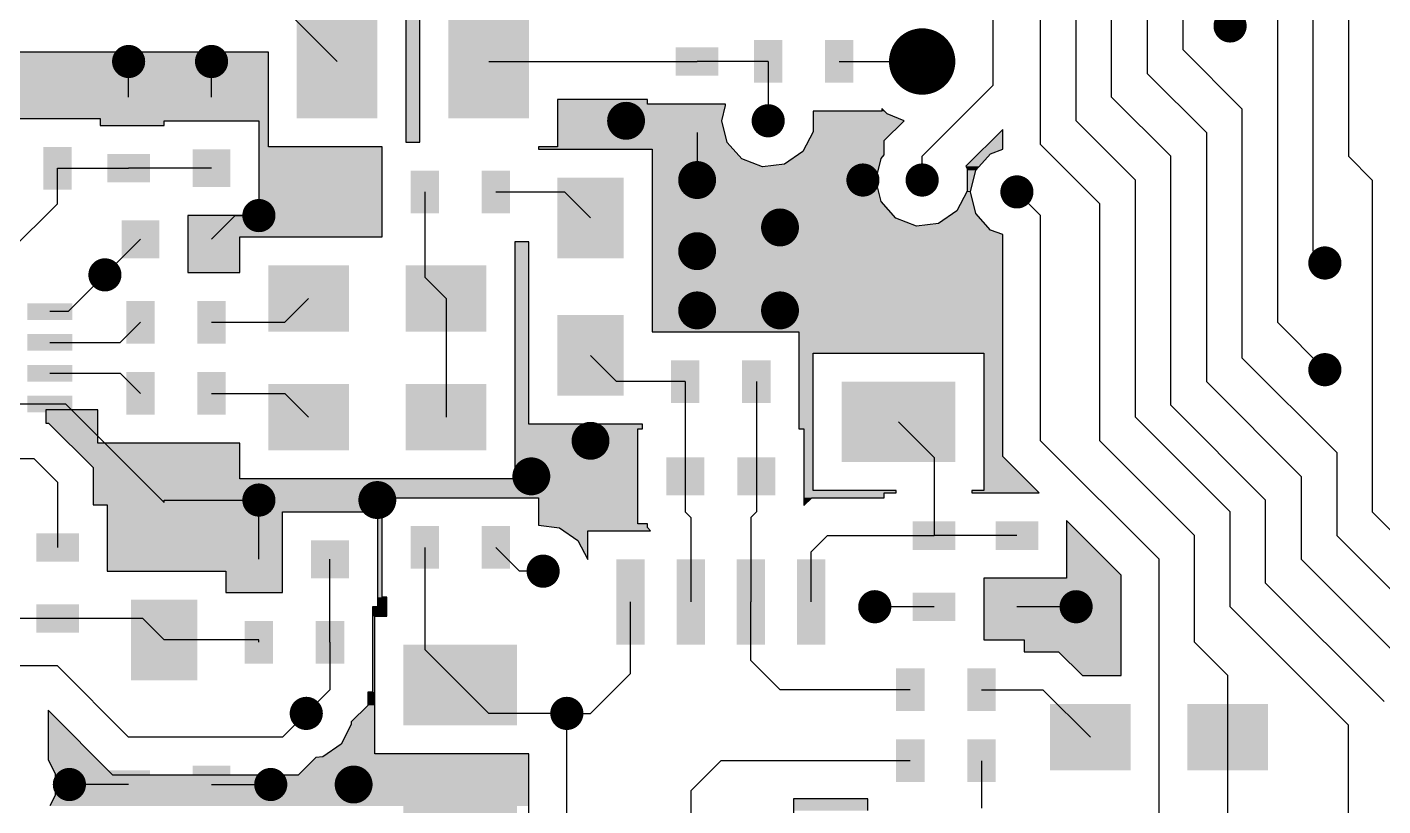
# Model space of a CAD drawing. Extents: x 295 to 953, y 10 to 290.
# Drawn here: x 584.44 to 631.66, y 156.45 to 183.55 of the extents above; entities that cross this region are included whole.
import ezdxf

# ---------------------------------------------------------------- set-up
doc = ezdxf.new("R2010")
doc.units = 0
doc.header["$LTSCALE"] = 5
doc.header["$MEASUREMENT"] = 0
doc.layers.get('0').update_dxf_attribs({"linetype": 'CONTINUOUS', "lineweight": 25})
doc.layers.add('16_COMP_GBR', color=1, linetype='CONTINUOUS')

msp = doc.modelspace()

# ---------------------------------------------------------------- linework, layer by layer
for points, const_width in [([(626.051, 183.588, 1), (626.629, 183.588, 1)], 0.577), ([(615.038, 182.35, 1), (616.193, 182.35, 1)], 1.155), ([(587.689, 182.35, 1), (588.266, 182.35, 1)], 0.577), ([(590.576, 182.35, 1), (591.154, 182.35, 1)], 0.577), ([(604.973, 180.287, 1), (605.633, 180.287, 1)], 0.66), ([(609.964, 180.287, 1), (610.541, 180.287, 1)], 0.577), ([(607.448, 178.225, 1), (608.108, 178.225, 1)], 0.66), ([(613.264, 178.225, 1), (613.841, 178.225, 1)], 0.577), ([(615.326, 178.225, 1), (615.904, 178.225, 1)], 0.577), ([(618.626, 177.812, 1), (619.204, 177.812, 1)], 0.577), ([(592.226, 176.988, 1), (592.804, 176.988, 1)], 0.577), ([(610.335, 176.575, 1), (610.995, 176.575, 1)], 0.66), ([(607.448, 175.75, 1), (608.108, 175.75, 1)], 0.66), ([(629.351, 175.338, 1), (629.929, 175.338, 1)], 0.577), ([(586.864, 174.925, 1), (587.441, 174.925, 1)], 0.577), ([(607.448, 173.688, 1), (608.108, 173.688, 1)], 0.66), ([(610.335, 173.688, 1), (610.995, 173.688, 1)], 0.66), ([(629.351, 171.625, 1), (629.929, 171.625, 1)], 0.577), ([(603.735, 169.15, 1), (604.395, 169.15, 1)], 0.66), ([(601.673, 167.913, 1), (602.333, 167.913, 1)], 0.66), ([(592.226, 167.088, 1), (592.804, 167.088, 1)], 0.577), ([(596.31, 167.088, 1), (596.97, 167.088, 1)], 0.66), ([(602.126, 164.613, 1), (602.704, 164.613, 1)], 0.577), ([(613.676, 163.375, 1), (614.254, 163.375, 1)], 0.577), ([(620.689, 163.375, 1), (621.266, 163.375, 1)], 0.577), ([(593.876, 159.663, 1), (594.454, 159.663, 1)], 0.577), ([(602.951, 159.663, 1), (603.529, 159.663, 1)], 0.577), ([(585.626, 157.188, 1), (586.204, 157.188, 1)], 0.577), ([(592.639, 157.188, 1), (593.216, 157.188, 1)], 0.577), ([(595.485, 157.188, 1), (596.145, 157.188, 1)], 0.66)]:
    msp.add_lwpolyline(points, format="xyb", close=True, dxfattribs=dict(const_width=const_width))
for points in [[(596.64, 184.33), (596.64, 180.37), (593.835, 184.33), (593.835, 180.37)], [(601.92, 184.33), (601.92, 180.37), (599.115, 184.33), (599.115, 180.37)], [(608.52, 182.845), (608.52, 181.855), (607.035, 182.845), (607.035, 181.855)], [(610.748, 183.093), (610.748, 181.608), (609.758, 183.093), (609.758, 181.608)], [(613.223, 183.093), (613.223, 181.608), (612.233, 183.093), (612.233, 181.608)], [(588.72, 181.608), (588.72, 180.618), (587.235, 181.608), (587.235, 180.618)], [(591.525, 181.773), (591.525, 180.453), (590.205, 181.773), (590.205, 180.453)], [(608.52, 180.37), (608.52, 179.38), (607.035, 180.37), (607.035, 179.38)], [(585.998, 179.38), (585.998, 177.895), (585.008, 179.38), (585.008, 177.895)], [(588.72, 179.133), (588.72, 178.143), (587.235, 179.133), (587.235, 178.143)], [(591.525, 179.298), (591.525, 177.978), (590.205, 179.298), (590.205, 177.978)], [(598.785, 178.555), (598.785, 177.07), (597.795, 178.555), (597.795, 177.07)], [(601.26, 178.555), (601.26, 177.07), (600.27, 178.555), (600.27, 177.07)], [(605.22, 178.308), (605.22, 175.503), (602.91, 178.308), (602.91, 175.503)], [(589.05, 176.823), (589.05, 175.503), (587.73, 176.823), (587.73, 175.503)], [(591.525, 176.823), (591.525, 175.503), (590.205, 176.823), (590.205, 175.503)], [(616.77, 176.493), (616.77, 173.688), (612.81, 176.493), (612.81, 173.688)], [(595.65, 175.255), (595.65, 172.945), (592.845, 175.255), (592.845, 172.945)], [(600.435, 175.255), (600.435, 172.945), (597.63, 175.255), (597.63, 172.945)], [(586.022, 173.935), (586.022, 173.358), (584.455, 173.935), (584.455, 173.358)], [(588.885, 174.018), (588.885, 172.533), (587.895, 174.018), (587.895, 172.533)], [(591.36, 174.018), (591.36, 172.533), (590.37, 174.018), (590.37, 172.533)], [(605.22, 173.523), (605.22, 170.718), (602.91, 173.523), (602.91, 170.718)], [(586.022, 172.863), (586.022, 172.285), (584.455, 172.863), (584.455, 172.285)], [(607.86, 171.955), (607.86, 170.47), (606.87, 171.955), (606.87, 170.47)], [(610.335, 171.955), (610.335, 170.47), (609.345, 171.955), (609.345, 170.47)], [(586.022, 171.79), (586.022, 171.213), (584.455, 171.79), (584.455, 171.213)], [(588.885, 171.543), (588.885, 170.058), (587.895, 171.543), (587.895, 170.058)], [(591.36, 171.543), (591.36, 170.058), (590.37, 171.543), (590.37, 170.058)], [(595.65, 171.13), (595.65, 168.82), (592.845, 171.13), (592.845, 168.82)], [(600.435, 171.13), (600.435, 168.82), (597.63, 171.13), (597.63, 168.82)], [(616.77, 171.213), (616.77, 168.408), (612.81, 171.213), (612.81, 168.408)], [(586.022, 170.718), (586.022, 170.14), (584.455, 170.718), (584.455, 170.14)], [(608.025, 168.573), (608.025, 167.253), (606.705, 168.573), (606.705, 167.253)], [(610.5, 168.573), (610.5, 167.253), (609.18, 168.573), (609.18, 167.253)], [(590.37, 168.408), (590.37, 165.603), (588.06, 168.408), (588.06, 165.603)], [(616.77, 166.345), (616.77, 165.355), (615.285, 166.345), (615.285, 165.355)], [(619.658, 166.345), (619.658, 165.355), (618.173, 166.345), (618.173, 165.355)], [(586.245, 165.933), (586.245, 164.943), (584.76, 165.933), (584.76, 164.943)], [(598.785, 166.18), (598.785, 164.695), (597.795, 166.18), (597.795, 164.695)], [(601.26, 166.18), (601.26, 164.695), (600.27, 166.18), (600.27, 164.695)], [(593.175, 165.685), (593.175, 164.365), (591.855, 165.685), (591.855, 164.365)], [(595.65, 165.685), (595.65, 164.365), (594.33, 165.685), (594.33, 164.365)], [(605.954, 165.025), (605.954, 162.055), (604.964, 165.025), (604.964, 162.055)], [(608.05, 165.025), (608.05, 162.055), (607.06, 165.025), (607.06, 162.055)], [(610.145, 165.025), (610.145, 162.055), (609.155, 165.025), (609.155, 162.055)], [(612.241, 165.025), (612.241, 162.055), (611.251, 165.025), (611.251, 162.055)], [(616.77, 163.87), (616.77, 162.88), (615.285, 163.87), (615.285, 162.88)], [(619.658, 163.87), (619.658, 162.88), (618.173, 163.87), (618.173, 162.88)], [(586.245, 163.458), (586.245, 162.468), (584.76, 163.458), (584.76, 162.468)], [(590.37, 163.623), (590.37, 160.818), (588.06, 163.623), (588.06, 160.818)], [(593.01, 162.88), (593.01, 161.395), (592.02, 162.88), (592.02, 161.395)], [(595.485, 162.88), (595.485, 161.395), (594.495, 162.88), (594.495, 161.395)], [(601.508, 162.055), (601.508, 159.25), (597.548, 162.055), (597.548, 159.25)], [(615.698, 161.23), (615.698, 159.745), (614.708, 161.23), (614.708, 159.745)], [(618.173, 161.23), (618.173, 159.745), (617.183, 161.23), (617.183, 159.745)], [(622.875, 159.993), (622.875, 157.683), (620.07, 159.993), (620.07, 157.683)], [(627.66, 159.993), (627.66, 157.683), (624.855, 159.993), (624.855, 157.683)], [(615.698, 158.755), (615.698, 157.27), (614.708, 158.755), (614.708, 157.27)], [(618.173, 158.755), (618.173, 157.27), (617.183, 158.755), (617.183, 157.27)], [(591.525, 157.848), (591.525, 156.528), (590.205, 157.848), (590.205, 156.528)], [(588.72, 157.683), (588.72, 156.693), (587.235, 157.683), (587.235, 156.693)], [(601.508, 156.775), (601.508, 153.97), (597.548, 156.775), (597.548, 153.97)]]:
    msp.add_solid(points)
at = {"layer": '16_COMP_GBR', "color": 7}
for p, q in [((623.453, 202.15), (623.453, 181.938)), ((624.69, 200.913), (624.69, 182.763)), ((622.215, 181.113), (622.215, 187.713)), ((620.978, 180.287), (620.978, 186.063)), ((630.465, 186.063), (630.465, 179.05)), ((597.63, 185.32), (597.63, 179.545)), ((598.125, 179.545), (598.125, 185.32)), ((629.228, 175.75), (629.228, 185.238)), ((618.09, 181.525), (618.09, 184.413)), ((619.74, 179.463), (619.74, 184.413)), ((627.99, 184.413), (627.99, 173.275)), ((595.238, 182.35), (593.588, 184)), ((626.753, 180.7), (624.69, 182.763)), ((592.845, 182.68), (583.11, 182.68)), ((587.978, 181.113), (587.978, 182.35)), ((590.865, 181.113), (590.865, 182.35)), ((592.845, 179.38), (592.845, 182.68)), ((600.518, 182.35), (607.778, 182.35)), ((610.253, 182.35), (607.778, 182.35)), ((610.253, 182.35), (610.253, 180.287)), ((612.728, 182.35), (615.615, 182.35)), ((625.515, 179.875), (623.453, 181.938)), ((618.09, 181.525), (615.615, 179.05)), ((602.91, 181.03), (602.91, 179.38)), ((606.045, 181.03), (602.91, 181.03)), ((606.045, 180.865), (606.045, 181.03)), ((608.768, 180.865), (606.045, 180.865)), ((608.768, 180.814), (608.768, 180.865)), ((622.215, 181.113), (624.278, 179.05)), ((608.637, 180.287), (608.768, 180.814)), ((611.82, 180.618), (611.82, 179.901)), ((614.213, 180.618), (611.82, 180.618)), ((614.213, 180.718), (614.213, 180.618)), ((614.401, 180.532), (614.213, 180.718)), ((614.986, 180.289), (614.401, 180.532)), ((626.753, 180.7), (626.753, 172.038)), ((583.11, 180.37), (586.988, 180.37)), ((586.988, 180.37), (586.988, 180.123)), ((586.988, 180.123), (589.215, 180.123)), ((589.215, 180.287), (592.515, 180.287)), ((589.215, 180.123), (589.215, 180.287)), ((592.515, 180.287), (592.515, 176.988)), ((608.824, 179.537), (608.637, 180.287)), ((614.295, 179.596), (614.986, 180.289)), ((618.42, 179.987), (617.135, 178.704)), ((618.42, 179.301), (618.42, 179.987)), ((620.978, 180.287), (623.04, 178.225)), ((597.63, 179.545), (598.125, 179.545)), ((607.778, 179.875), (607.778, 178.225)), ((609.335, 178.959), (608.824, 179.537)), ((611.82, 179.901), (611.462, 179.217)), ((614.295, 179.099), (614.295, 179.596)), ((619.74, 179.463), (621.803, 177.4)), ((625.515, 179.875), (625.515, 171.213)), ((596.805, 179.38), (592.845, 179.38)), ((596.805, 176.245), (596.805, 179.38)), ((602.25, 179.38), (602.25, 179.298)), ((602.91, 179.38), (602.25, 179.38)), ((602.25, 179.298), (606.21, 179.298)), ((606.21, 179.298), (606.21, 172.945)), ((611.462, 179.217), (610.825, 178.778)), ((614, 178.225), (614.186, 178.976)), ((614.186, 178.976), (614.295, 179.099)), ((615.615, 178.225), (615.615, 179.05)), ((617.486, 178.563), (617.998, 179.141)), ((617.998, 179.141), (618.42, 179.301)), ((624.278, 170.388), (624.278, 179.05)), ((631.29, 178.225), (630.465, 179.05)), ((585.503, 177.4), (585.503, 178.638)), ((585.503, 178.638), (587.978, 178.638)), ((590.865, 178.638), (587.978, 178.638)), ((610.058, 178.685), (609.335, 178.959)), ((610.825, 178.778), (610.058, 178.685)), ((617.135, 178.704), (617.183, 178.611)), ((617.183, 178.611), (617.183, 177.839)), ((617.3, 177.812), (617.486, 178.563)), ((614.186, 177.474), (614, 178.225)), ((623.04, 169.975), (623.04, 178.225)), ((631.29, 178.225), (631.29, 166.675)), ((598.29, 177.812), (598.29, 174.843)), ((600.765, 177.812), (603.158, 177.812)), ((604.065, 176.905), (603.158, 177.812)), ((617.183, 177.839), (616.825, 177.154)), ((617.486, 177.062), (617.3, 177.812)), ((618.915, 177.812), (619.74, 176.988)), ((585.503, 177.4), (583.811, 175.709)), ((614.698, 176.897), (614.186, 177.474)), ((616.825, 177.154), (616.188, 176.715)), ((621.803, 169.15), (621.803, 177.4)), ((590.04, 176.988), (590.04, 175.008)), ((592.515, 176.988), (590.04, 176.988)), ((590.865, 176.163), (591.69, 176.988)), ((591.69, 176.988), (592.515, 176.988)), ((615.42, 176.623), (614.698, 176.897)), ((616.188, 176.715), (615.42, 176.623)), ((617.998, 176.484), (617.486, 177.062)), ((619.74, 169.15), (619.74, 176.988)), ((588.39, 176.163), (587.153, 174.925)), ((591.855, 176.245), (596.805, 176.245)), ((591.855, 175.008), (591.855, 176.245)), ((618.42, 176.324), (617.998, 176.484)), ((618.42, 168.604), (618.42, 176.324)), ((601.425, 176.08), (601.425, 167.83)), ((601.92, 176.08), (601.425, 176.08)), ((601.92, 169.728), (601.92, 176.08)), ((629.64, 175.338), (629.228, 175.75)), ((587.153, 174.925), (585.874, 173.646)), ((590.04, 175.008), (591.855, 175.008)), ((599.033, 174.1), (598.29, 174.843)), ((594.248, 174.1), (593.423, 173.275)), ((599.033, 174.1), (599.033, 169.975)), ((585.874, 173.646), (585.239, 173.646)), ((588.39, 173.275), (587.689, 172.574)), ((590.865, 173.275), (593.423, 173.275)), ((606.21, 172.945), (611.325, 172.945)), ((611.325, 172.945), (611.325, 169.563)), ((629.64, 171.625), (627.99, 173.275)), ((585.239, 172.574), (587.689, 172.574)), ((604.065, 172.12), (604.973, 171.213)), ((611.82, 172.203), (617.76, 172.203)), ((611.82, 167.418), (611.82, 172.203)), ((617.76, 172.203), (617.76, 167.418)), ((630.053, 168.738), (626.753, 172.038)), ((585.239, 171.501), (587.689, 171.501)), ((588.39, 170.8), (587.689, 171.501)), ((607.365, 171.213), (604.973, 171.213)), ((607.365, 171.213), (607.365, 167.913)), ((609.84, 171.213), (609.84, 167.913)), ((628.815, 167.913), (625.515, 171.213)), ((590.865, 170.8), (593.423, 170.8)), ((594.248, 169.975), (593.423, 170.8)), ((585.239, 170.429), (583.44, 170.429)), ((585.09, 170.223), (585.09, 169.769)), ((586.905, 170.223), (585.09, 170.223)), ((585.791, 170.429), (585.239, 170.429)), ((589.215, 167.005), (585.791, 170.429)), ((586.905, 169.068), (586.905, 170.223)), ((624.278, 170.388), (627.578, 167.088)), ((585.09, 169.769), (585.191, 169.769)), ((585.191, 169.769), (586.74, 168.219)), ((605.88, 169.728), (601.92, 169.728)), ((605.715, 169.563), (605.88, 169.563)), ((605.715, 166.263), (605.715, 169.563)), ((605.88, 169.563), (605.88, 169.728)), ((611.325, 169.563), (611.49, 169.563)), ((611.49, 169.563), (611.49, 166.893)), ((614.79, 169.81), (616.028, 168.573)), ((623.04, 169.975), (626.34, 166.675)), ((591.855, 169.068), (586.905, 169.068)), ((591.855, 167.83), (591.855, 169.068)), ((619.74, 169.15), (623.865, 165.025)), ((621.803, 169.15), (625.103, 165.85)), ((616.028, 168.573), (616.028, 165.85)), ((619.689, 167.335), (618.42, 168.604)), ((630.053, 168.738), (630.053, 165.85)), ((583.811, 168.531), (584.678, 168.531)), ((585.503, 167.706), (584.678, 168.531)), ((586.74, 168.219), (586.74, 166.923)), ((585.503, 167.706), (585.503, 165.438)), ((601.425, 167.83), (591.855, 167.83)), ((607.365, 167.913), (607.365, 166.675)), ((609.84, 167.913), (609.84, 166.675)), ((628.815, 167.913), (628.815, 165.025)), ((596.805, 167.17), (602.25, 167.17)), ((596.805, 163.705), (596.805, 167.17)), ((602.25, 167.17), (602.25, 166.211)), ((611.49, 166.893), (611.769, 167.17)), ((611.769, 167.17), (614.295, 167.17)), ((614.708, 167.418), (611.82, 167.418)), ((614.295, 167.335), (614.708, 167.335)), ((614.295, 167.17), (614.295, 167.335)), ((614.708, 167.335), (614.708, 167.418)), ((617.348, 167.418), (617.348, 167.335)), ((617.76, 167.418), (617.348, 167.418)), ((617.348, 167.335), (619.689, 167.335)), ((586.74, 166.923), (587.235, 166.923)), ((587.235, 166.923), (587.235, 164.613)), ((589.215, 167.088), (592.515, 167.088)), ((589.215, 167.005), (589.215, 167.088)), ((592.515, 165.025), (592.515, 167.088)), ((627.578, 164.2), (627.578, 167.088)), ((593.34, 166.675), (596.64, 166.675)), ((593.34, 163.87), (593.34, 166.675)), ((596.64, 166.675), (596.64, 163.375)), ((602.25, 166.211), (602.988, 166.122)), ((606.045, 166.263), (605.715, 166.263)), ((606.045, 166.129), (606.045, 166.263)), ((607.555, 166.485), (607.365, 166.675)), ((607.555, 166.485), (607.555, 163.54)), ((609.65, 166.485), (609.84, 166.675)), ((609.65, 166.485), (609.65, 163.54)), ((620.648, 166.376), (620.648, 164.365)), ((622.545, 164.479), (620.648, 166.376)), ((626.34, 163.375), (626.34, 166.675)), ((635.828, 162.138), (631.29, 166.675)), ((602.988, 166.122), (603.624, 165.683)), ((603.974, 166.015), (606.159, 166.015)), ((603.974, 165.015), (603.974, 166.015)), ((606.159, 166.015), (606.045, 166.129)), ((612.315, 165.85), (611.746, 165.281)), ((612.315, 165.85), (616.028, 165.85)), ((618.915, 165.85), (616.028, 165.85)), ((625.103, 162.138), (625.103, 165.85)), ((634.178, 161.725), (630.053, 165.85)), ((598.29, 165.438), (598.29, 161.89)), ((600.765, 165.438), (601.59, 164.613)), ((603.624, 165.683), (603.974, 165.015)), ((611.746, 163.54), (611.746, 165.281)), ((594.99, 162.138), (594.99, 165.025)), ((623.865, 150.175), (623.865, 165.025)), ((632.94, 160.9), (628.815, 165.025)), ((587.235, 164.613), (591.36, 164.613)), ((591.36, 164.613), (591.36, 163.87)), ((602.415, 164.613), (601.59, 164.613)), ((617.76, 164.365), (617.76, 162.22)), ((620.648, 164.365), (617.76, 164.365)), ((622.545, 160.983), (622.545, 164.479)), ((591.36, 163.87), (593.34, 163.87)), ((627.578, 164.2), (631.703, 160.075)), ((596.97, 163.705), (596.805, 163.705)), ((596.97, 163.045), (596.97, 163.705)), ((605.459, 161.057), (605.459, 163.54)), ((609.65, 161.502), (609.65, 163.54)), ((585.503, 162.963), (582.615, 162.963)), ((588.473, 162.963), (585.503, 162.963)), ((589.215, 162.22), (588.473, 162.963)), ((596.475, 163.375), (596.475, 160.405)), ((596.64, 163.375), (596.475, 163.375)), ((596.558, 163.045), (596.97, 163.045)), ((596.558, 158.26), (596.558, 163.045)), ((616.028, 163.375), (613.965, 163.375)), ((620.978, 163.375), (618.915, 163.375)), ((626.34, 163.375), (630.465, 159.25)), ((592.515, 162.22), (589.215, 162.22)), ((592.515, 162.138), (592.515, 162.22)), ((594.99, 162.138), (594.99, 160.488)), ((617.76, 162.22), (619.163, 162.22)), ((619.163, 162.22), (619.163, 161.808)), ((625.103, 162.138), (626.258, 160.983)), ((599.528, 160.653), (598.29, 161.89)), ((609.65, 161.502), (610.665, 160.488)), ((619.163, 161.808), (620.369, 161.808)), ((620.369, 161.808), (621.195, 160.983)), ((585.503, 161.313), (562.403, 161.313)), ((585.503, 161.313), (587.978, 158.838)), ((605.459, 161.057), (604.065, 159.663)), ((599.528, 160.653), (600.518, 159.663)), ((621.195, 160.983), (622.545, 160.983)), ((626.258, 158.838), (626.258, 160.983)), ((594.165, 159.663), (594.99, 160.488)), ((596.31, 160.405), (596.31, 159.941)), ((596.475, 160.405), (596.31, 160.405)), ((615.203, 160.488), (610.665, 160.488)), ((617.678, 160.488), (619.823, 160.488)), ((621.473, 158.838), (619.823, 160.488)), ((585.173, 159.775), (585.173, 158.046)), ((587.431, 157.518), (585.173, 159.775)), ((594.165, 159.663), (593.34, 158.838)), ((596.31, 159.941), (595.733, 159.364)), ((603.24, 159.663), (600.518, 159.663)), ((603.24, 159.663), (604.065, 159.663)), ((603.24, 149.763), (603.24, 159.663)), ((595.733, 159.276), (595.375, 158.592)), ((595.733, 159.364), (595.733, 159.276)), ((630.465, 146.05), (630.465, 159.25)), ((593.34, 158.838), (587.978, 158.838)), ((626.258, 154.713), (626.258, 158.838)), ((595.375, 158.592), (594.738, 158.153)), ((601.92, 158.26), (596.558, 158.26)), ((601.92, 150.637), (601.92, 158.26)), ((585.173, 158.046), (585.42, 157.574)), ((594.493, 158.123), (593.886, 157.518)), ((594.738, 158.153), (594.493, 158.123)), ((607.555, 156.965), (608.603, 158.013)), ((615.203, 158.013), (608.603, 158.013)), ((617.678, 158.013), (617.678, 156.363)), ((585.42, 157.574), (585.42, 156.801)), ((593.886, 157.518), (587.431, 157.518)), ((585.42, 156.801), (585.234, 156.445)), ((587.978, 157.188), (585.915, 157.188)), ((590.865, 157.188), (592.928, 157.188)), ((607.555, 156.965), (607.555, 154.96)), ((611.135, 156.693), (611.135, 152.485)), ((613.718, 156.693), (611.135, 156.693)), ((613.718, 156.28), (613.718, 156.693))]:
    msp.add_line(p, q, dxfattribs=at)
for points in [[(597.63, 179.545), (597.63, 185.32), (598.125, 179.545), (598.125, 185.32)], [(583.11, 180.37), (583.11, 182.68), (592.845, 180.37), (592.845, 182.68)], [(583.11, 182.68), (583.11, 182.68), (592.845, 182.68), (583.11, 182.68)], [(602.91, 180.865), (602.91, 181.03), (606.045, 180.865), (606.045, 181.03)], [(602.91, 181.03), (602.91, 181.03), (606.045, 181.03), (602.91, 181.03)], [(602.91, 180.814), (602.91, 180.865), (608.768, 180.814), (608.768, 180.865)], [(602.91, 180.865), (602.91, 180.865), (608.768, 180.865), (606.045, 180.865)], [(602.91, 180.287), (602.91, 180.814), (608.637, 180.287), (608.768, 180.814)], [(611.82, 180.532), (611.82, 180.618), (614.401, 180.532), (614.314, 180.618)], [(611.82, 180.289), (611.82, 180.532), (614.986, 180.289), (614.401, 180.532)], [(614.213, 180.618), (614.213, 180.718), (614.314, 180.618), (614.213, 180.718)], [(586.988, 180.287), (586.988, 180.37), (592.845, 180.287), (592.845, 180.37)], [(586.988, 180.287), (586.988, 180.287), (589.215, 180.287), (592.515, 180.287)], [(586.988, 180.123), (586.988, 180.287), (589.215, 180.123), (589.215, 180.287)], [(592.515, 179.38), (592.515, 180.287), (592.845, 179.38), (592.845, 180.287)], [(602.91, 179.537), (602.91, 180.287), (608.824, 179.537), (608.637, 180.287)], [(611.82, 179.901), (611.82, 180.289), (614.6, 179.901), (614.986, 180.289)], [(617.733, 179.301), (618.42, 179.987), (618.42, 179.301), (618.42, 179.987)], [(602.91, 179.38), (602.91, 179.537), (608.962, 179.38), (608.824, 179.537)], [(611.462, 179.217), (611.66, 179.596), (614.295, 179.217), (614.295, 179.596)], [(611.66, 179.596), (611.82, 179.901), (614.295, 179.596), (614.6, 179.901)], [(592.515, 176.988), (592.515, 179.38), (596.805, 176.988), (596.805, 179.38)], [(592.515, 179.38), (592.515, 179.38), (596.805, 179.38), (592.845, 179.38)], [(602.25, 179.298), (602.25, 179.38), (609.036, 179.298), (608.962, 179.38)], [(606.21, 178.959), (606.21, 179.298), (609.335, 178.959), (609.036, 179.298)], [(610.825, 178.778), (611.112, 178.976), (614.137, 178.778), (614.186, 178.976)], [(611.112, 178.976), (611.292, 179.099), (614.186, 178.976), (614.295, 179.099)], [(611.292, 179.099), (611.462, 179.217), (614.295, 179.099), (614.295, 179.217)], [(617.135, 178.704), (617.573, 179.141), (617.61, 178.704), (617.998, 179.141)], [(617.573, 179.141), (617.733, 179.301), (617.998, 179.141), (618.42, 179.301)], [(606.21, 178.685), (606.21, 178.959), (610.058, 178.685), (609.335, 178.959)], [(606.21, 178.225), (606.21, 178.685), (614, 178.225), (614.114, 178.685)], [(610.058, 178.685), (610.825, 178.778), (614.114, 178.685), (614.137, 178.778)], [(617.183, 178.611), (617.135, 178.704), (617.529, 178.611), (617.61, 178.704)], [(617.183, 178.563), (617.183, 178.611), (617.486, 178.563), (617.529, 178.611)], [(617.183, 177.839), (617.183, 178.563), (617.306, 177.839), (617.486, 178.563)], [(606.21, 177.474), (606.21, 178.225), (614.186, 177.474), (614, 178.225)], [(616.825, 177.154), (617.169, 177.812), (617.463, 177.154), (617.3, 177.812)], [(617.169, 177.812), (617.183, 177.839), (617.3, 177.812), (617.306, 177.839)], [(606.21, 176.897), (606.21, 177.474), (614.698, 176.897), (614.186, 177.474)], [(616.69, 177.062), (616.825, 177.154), (617.486, 177.062), (617.463, 177.154)], [(590.04, 176.245), (590.04, 176.988), (596.805, 176.245), (596.805, 176.988)], [(606.21, 176.623), (606.21, 176.897), (615.42, 176.623), (614.698, 176.897)], [(606.21, 176.484), (606.21, 176.623), (617.998, 176.484), (617.875, 176.623)], [(615.42, 176.623), (616.188, 176.715), (617.875, 176.623), (617.793, 176.715)], [(616.188, 176.715), (616.69, 177.062), (617.793, 176.715), (617.486, 177.062)], [(590.04, 175.008), (590.04, 176.245), (591.855, 175.008), (591.855, 176.245)], [(590.04, 176.245), (590.04, 176.245), (591.855, 176.245), (596.805, 176.245)], [(606.21, 176.324), (606.21, 176.484), (618.42, 176.324), (617.998, 176.484)], [(606.21, 172.945), (606.21, 176.324), (618.42, 172.945), (618.42, 176.324)], [(601.425, 169.728), (601.425, 176.08), (601.92, 169.728), (601.92, 176.08)], [(601.425, 176.08), (601.425, 176.08), (601.92, 176.08), (601.425, 176.08)], [(611.325, 172.203), (611.325, 172.945), (618.42, 172.203), (618.42, 172.945)], [(611.325, 172.202), (611.325, 172.203), (611.82, 172.202), (617.76, 172.203)], [(611.325, 169.563), (611.325, 172.202), (611.82, 169.563), (611.82, 172.202)], [(617.76, 168.604), (617.76, 172.203), (618.42, 168.604), (618.42, 172.203)], [(585.09, 170.222), (585.09, 170.223), (586.905, 170.222), (585.09, 170.223)], [(585.09, 169.769), (585.09, 170.222), (586.905, 169.769), (586.905, 170.222)], [(585.892, 169.068), (585.191, 169.769), (586.905, 169.068), (586.905, 169.769)], [(601.425, 169.727), (601.425, 169.728), (605.88, 169.727), (601.92, 169.728)], [(601.425, 169.563), (601.425, 169.727), (605.88, 169.563), (605.88, 169.727)], [(601.425, 169.562), (601.425, 169.563), (605.715, 169.562), (605.88, 169.563)], [(601.425, 167.83), (601.425, 169.562), (605.715, 167.83), (605.715, 169.562)], [(611.49, 167.418), (611.49, 169.563), (611.82, 167.418), (611.82, 169.563)], [(585.892, 169.067), (585.892, 169.068), (591.855, 169.067), (586.905, 169.068)], [(586.74, 168.219), (585.892, 169.067), (591.855, 168.219), (591.855, 169.067)], [(617.76, 167.418), (617.76, 168.604), (619.606, 167.418), (618.42, 168.604)], [(586.74, 167.83), (586.74, 168.219), (591.855, 167.83), (591.855, 168.219)], [(586.74, 167.17), (586.74, 167.83), (605.715, 167.17), (605.715, 167.83)], [(586.74, 166.923), (586.74, 167.17), (596.805, 166.923), (596.805, 167.17)], [(586.74, 167.17), (586.74, 167.17), (596.805, 167.17), (602.25, 167.17)], [(602.25, 166.263), (602.25, 167.17), (605.715, 166.263), (605.715, 167.17)], [(611.49, 167.417), (611.49, 167.418), (614.708, 167.417), (611.82, 167.418)], [(611.49, 167.335), (611.49, 167.417), (614.708, 167.335), (614.708, 167.417)], [(611.49, 167.17), (611.49, 167.335), (614.295, 167.17), (614.295, 167.335)], [(611.49, 167.335), (611.49, 167.335), (614.295, 167.335), (614.708, 167.335)], [(611.49, 166.893), (611.49, 167.17), (611.49, 166.893), (611.769, 167.17)], [(611.49, 167.17), (611.49, 167.17), (611.769, 167.17), (614.295, 167.17)], [(617.348, 167.335), (617.348, 167.418), (619.689, 167.335), (619.606, 167.418)], [(587.235, 166.675), (587.235, 166.923), (596.805, 166.675), (596.805, 166.923)], [(587.235, 164.613), (587.235, 166.675), (593.34, 164.613), (593.34, 166.675)], [(587.235, 166.675), (587.235, 166.675), (593.34, 166.675), (596.64, 166.675)], [(596.64, 163.705), (596.64, 166.675), (596.805, 163.705), (596.805, 166.675)], [(602.25, 166.262), (602.25, 166.263), (606.045, 166.262), (605.715, 166.263)], [(602.25, 166.211), (602.25, 166.262), (606.045, 166.211), (606.045, 166.262)], [(602.933, 166.129), (602.25, 166.211), (606.045, 166.129), (606.045, 166.211)], [(620.648, 164.479), (620.648, 166.376), (622.545, 164.479), (620.648, 166.376)], [(602.988, 166.122), (602.933, 166.129), (606.052, 166.122), (606.045, 166.129)], [(603.143, 166.015), (602.988, 166.122), (606.159, 166.015), (606.052, 166.122)], [(603.624, 165.683), (603.143, 166.015), (603.974, 165.683), (603.974, 166.015)], [(603.143, 166.015), (603.143, 166.015), (603.974, 166.015), (606.159, 166.015)], [(603.974, 165.015), (603.624, 165.683), (603.974, 165.015), (603.974, 165.683)], [(591.36, 163.87), (591.36, 164.613), (593.34, 163.87), (593.34, 164.613)], [(617.76, 162.22), (617.76, 164.365), (622.545, 162.22), (622.545, 164.365)], [(620.648, 164.365), (620.648, 164.479), (622.545, 164.365), (622.545, 164.479)], [(596.64, 163.375), (596.64, 163.705), (596.97, 163.375), (596.97, 163.705)], [(596.64, 163.705), (596.64, 163.705), (596.97, 163.705), (596.805, 163.705)], [(596.475, 163.045), (596.475, 163.375), (596.97, 163.045), (596.97, 163.375)], [(596.475, 160.405), (596.475, 163.045), (596.558, 160.405), (596.558, 163.045)], [(596.475, 163.045), (596.475, 163.045), (596.558, 163.045), (596.97, 163.045)], [(619.163, 161.808), (619.163, 162.22), (622.545, 161.808), (622.545, 162.22)], [(621.195, 160.983), (620.369, 161.808), (622.545, 160.983), (622.545, 161.808)], [(596.31, 159.941), (596.31, 160.405), (596.558, 159.941), (596.558, 160.405)], [(585.173, 158.046), (585.173, 159.775), (586.903, 158.046), (585.173, 159.775)], [(595.733, 159.364), (596.31, 159.941), (596.558, 159.364), (596.558, 159.941)], [(595.375, 158.592), (595.733, 159.276), (596.558, 158.592), (596.558, 159.276)], [(595.733, 159.276), (595.733, 159.364), (596.558, 159.276), (596.558, 159.364)], [(594.738, 158.153), (594.893, 158.26), (601.92, 158.153), (601.92, 158.26)], [(594.893, 158.26), (595.375, 158.592), (596.558, 158.26), (596.558, 158.592)], [(594.893, 158.26), (594.893, 158.26), (601.92, 158.26), (596.558, 158.26)], [(585.42, 157.574), (585.173, 158.046), (587.375, 157.574), (586.903, 158.046)], [(593.886, 157.518), (594.493, 158.123), (601.92, 157.518), (601.92, 158.123)], [(594.493, 158.123), (594.738, 158.153), (601.92, 158.123), (601.92, 158.153)], [(585.42, 157.518), (585.42, 157.574), (587.431, 157.518), (587.375, 157.574)], [(585.42, 156.801), (585.42, 157.518), (601.92, 156.801), (601.92, 157.518)], [(585.234, 156.445), (585.42, 156.801), (601.92, 156.445), (601.92, 156.801)], [(611.135, 156.692), (611.135, 156.693), (613.718, 156.692), (611.135, 156.693)], [(611.135, 156.28), (611.135, 156.692), (613.718, 156.28), (613.718, 156.692)]]:
    msp.add_solid(points, dxfattribs=at)

doc.saveas('drawing.dxf')
